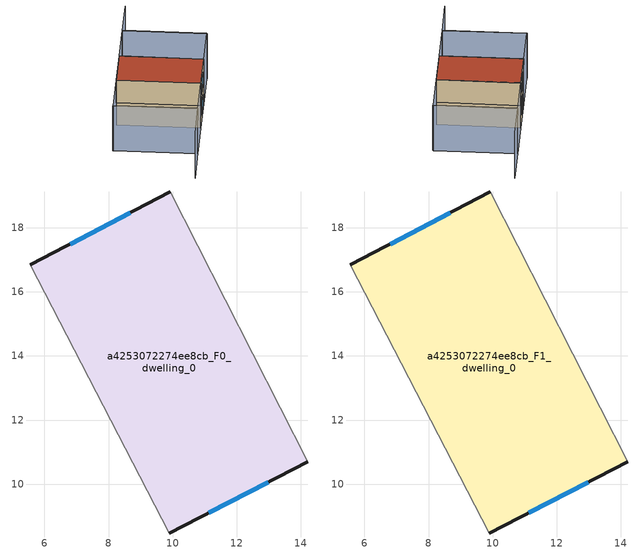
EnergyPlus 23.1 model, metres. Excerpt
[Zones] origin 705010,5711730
a4253072274ee8cb_F0_dwelling_0
 floor ground (EU_floor_Construction): 9.93,19.11 14.22,10.7 9.9,8.48 5.56,16.84 z0
 wall outside (EU_wall_Construction): 9.93,19.11 5.56,16.84 / 9.9,8.48 14.22,10.7 z0:3
 wall adiabatic (EU_wall_Construction): 14.22,10.7 9.93,19.11 / 5.56,16.84 9.9,8.48 z0:3
 window (EU_Window_Construction): 8.69,18.47 6.8,17.49 / 11.13,9.11 12.99,10.07 z0.85:2.15
a4253072274ee8cb_F1_dwelling_0
 floor to a4253072274ee8cb_F0_dwelling_0 (EU_floor_Construction): 9.93,19.11 14.22,10.7 9.9,8.48 5.56,16.84 z3
 wall outside (EU_wall_Construction): 9.93,19.11 5.56,16.84 / 9.9,8.48 14.22,10.7 z3:6
 wall adiabatic (EU_wall_Construction): 14.22,10.7 9.93,19.11 / 5.56,16.84 9.9,8.48 z3:6
 window (EU_Window_Construction): 8.69,18.47 6.8,17.49 / 11.13,9.11 12.99,10.07 z3.85:5.15
 roof outside (EU_roof_Construction): 14.22,10.7 9.93,19.11 5.56,16.84 9.9,8.48 z6
shading: 0.95,14.5 5.34,6.12 / 5.34,6.12 0.94,3.82 / 18.81,13.06 14.46,21.45 / 14.46,21.45 18.88,23.74 / 5.55,16.86 9.9,8.48 / 9.9,8.48 5.26,6.07 / 5.26,6.07 0.91,14.45 / 0.91,14.45 5.55,16.86 / 18.83,13.08 14.22,10.7 / 14.22,10.7 9.89,19.09 / 9.89,19.09 14.5,21.47 / 14.5,21.47 18.83,13.08 z0:6
[Building]
EU S2 Campaign: North Axis=0; Terrain=City; Solar Distribution=FullExterior
[Site:Location]
London: Latitude=51.5; Longitude=-0.5; Time Zone=0; Elevation=25
[SizingPeriod:WeatherFileDays]
AnnualSizingPeriod: Begin Month=1; Begin Day of Month=1; End Month=12; End Day of Month=31; Day of Week for Start Day=Monday; Use Weather File Daylight Saving Period=No; Use Weather File Rain and Snow Indicators=No
[MATERIAL]
EU_InternalMass_Material: Roughness=MediumRough; Thickness=0.1; Conductivity=1; Density=1800; Specific Heat=900; Thermal Absorptance=0.9; Solar Absorptance=0.7; Visible Absorptance=0.7
[MATERIAL:NOMASS] Roughness=MediumRough; Thermal Absorptance=0.9; Solar Absorptance=0.7; Visible Absorptance=0.7
Name | Thermal Resistance
EU_wall_NoMass | 0.71061
EU_roof_NoMass | 2.41608
EU_floor_NoMass | 1.75078
[WINDOWMATERIAL:SIMPLEGLAZINGSYSTEM]
EU_Window_SimpleGlazing: UFactor=2.64892; Solar Heat Gain Coefficient=0.76; Visible Transmittance=0.76
[CONSTRUCTION]
EU_wall_Construction: EU_wall_NoMass
EU_roof_Construction: EU_roof_NoMass
EU_floor_Construction: EU_floor_NoMass
EU_Window_Construction: EU_Window_SimpleGlazing
EU_InternalMass_Construction: EU_InternalMass_Material
[ZONE] Type=1; Multiplier=1; Ceiling Height=autocalculate; Volume=138.538; Floor Area=autocalculate; Part of Total Floor Area=Yes
a4253072274ee8cb_F0_dwelling_0; a4253072274ee8cb_F1_dwelling_0
[INTERNALMASS] Construction=EU_InternalMass_Construction; Surface Area=46.1794
Name | Zone or ZoneList
a4253072274ee8cb_F0_dwelling_0_EU_InternalMass | a4253072274ee8cb_F0_dwelling_0
a4253072274ee8cb_F1_dwelling_0_EU_InternalMass | a4253072274ee8cb_F1_dwelling_0
[OTHEREQUIPMENT] Fuel Type=Electricity; Design Level Calculation Method=Watts/Area; Power per Zone Floor Area=1; Fraction Latent=0; Fraction Radiant=0; Fraction Lost=0; Carbon Dioxide Generation Rate=0; EndUse Subcategory=EU_Step8_InternalGains
Name | Zone or ZoneList or Space or SpaceList | Schedule
EU_Step8_InternalGain_a4253072274ee8cb_F0_dwelling_0_f000 | a4253072274ee8cb_F0_dwelling_0 | EU_Step8_GainSchedule_a4253072274ee8cb_F0_dwelling_0_f000
EU_Step8_InternalGain_a4253072274ee8cb_F1_dwelling_0_f000 | a4253072274ee8cb_F1_dwelling_0 | EU_Step8_GainSchedule_a4253072274ee8cb_F1_dwelling_0_f000
[ZONEVENTILATION:DESIGNFLOWRATE] Schedule=EU_AlwaysOn; Design Flow Rate Calculation Method=AirChanges/Hour; Air Changes per Hour=0.496673; Ventilation Type=Natural; Fan Pressure Rise=0; Fan Total Efficiency=1; Constant Term Coefficient=1; Temperature Term Coefficient=0; Velocity Term Coefficient=0; Velocity Squared Term Coefficient=0; Minimum Indoor Temperature=-100; Maximum Indoor Temperature=100; Delta Temperature=-100; Minimum Outdoor Temperature=-100; Maximum Outdoor Temperature=100; Maximum Wind Speed=40
Name | Zone or ZoneList or Space or SpaceList
EU_ConstantAir_a4253072274ee8cb_F0_dwelling_0 | a4253072274ee8cb_F0_dwelling_0
EU_ConstantAir_a4253072274ee8cb_F1_dwelling_0 | a4253072274ee8cb_F1_dwelling_0
[HVACTEMPLATE:THERMOSTAT] Constant Heating Setpoint=20; Constant Cooling Setpoint=50
EU_HeatOnly_a4253072274ee8cb_F0_dwelling_0; EU_HeatOnly_a4253072274ee8cb_F1_dwelling_0
[HVACTEMPLATE:ZONE:IDEALLOADSAIRSYSTEM] System Availability Schedule=EU_AlwaysOn; Maximum Heating Supply Air Temperature=50; Minimum Cooling Supply Air Temperature=13; Maximum Heating Supply Air Humidity Ratio=0.0156; Minimum Cooling Supply Air Humidity Ratio=0.0077; Heating Limit=NoLimit; Cooling Limit=NoLimit; Heating Availability Schedule=EU_AlwaysOn; Cooling Availability Schedule=EU_CoolingOff; Dehumidification Control Type=ConstantSensibleHeatRatio; Cooling Sensible Heat Ratio=0.7; Dehumidification Setpoint=60; Humidification Control Type=None; Humidification Setpoint=30; Outdoor Air Method=None; Outdoor Air Flow Rate per Person=0.00944; Outdoor Air Flow Rate per Zone Floor Area=0; Outdoor Air Flow Rate per Zone=0; Demand Controlled Ventilation Type=None; Outdoor Air Economizer Type=NoEconomizer; Heat Recovery Type=None; Sensible Heat Recovery Effectiveness=0.7; Latent Heat Recovery Effectiveness=0.65
Name | Template Thermostat
a4253072274ee8cb_F0_dwelling_0 | EU_HeatOnly_a4253072274ee8cb_F0_dwelling_0
a4253072274ee8cb_F1_dwelling_0 | EU_HeatOnly_a4253072274ee8cb_F1_dwelling_0
[SIZING:ZONE] Zone Cooling Design Supply Air Temperature Input Method=SupplyAirTemperature; Zone Cooling Design Supply Air Temperature=13; Zone Heating Design Supply Air Temperature Input Method=SupplyAirTemperature; Zone Heating Design Supply Air Temperature=50; Zone Cooling Design Supply Air Humidity Ratio=0.008; Zone Heating Design Supply Air Humidity Ratio=0.008; Cooling Design Air Flow Method=DesignDay; Cooling Design Air Flow Rate=0; Cooling Minimum Air Flow per Zone Floor Area=0.000762; Cooling Minimum Air Flow=0; Cooling Minimum Air Flow Fraction=0.2; Heating Design Air Flow Method=DesignDay; Heating Design Air Flow Rate=0; Heating Maximum Air Flow per Zone Floor Area=0.002032; Heating Maximum Air Flow=0.141576; Heating Maximum Air Flow Fraction=0.3; Account for Dedicated Outdoor Air System=No; Dedicated Outdoor Air System Control Strategy=NeutralSupplyAir; Dedicated Outdoor Air Low Setpoint Temperature for Design=autosize; Dedicated Outdoor Air High Setpoint Temperature for Design=autosize; Zone Load Sizing Method=Sensible Load Only No Latent Load; Zone Latent Cooling Design Supply Air Humidity Ratio Input Method=HumidityRatioDifference; Zone Cooling Design Supply Air Humidity Ratio Difference=0.005; Zone Latent Heating Design Supply Air Humidity Ratio Input Method=HumidityRatioDifference; Zone Humidification Design Supply Air Humidity Ratio Difference=0.005
a4253072274ee8cb_F0_dwelling_0; a4253072274ee8cb_F1_dwelling_0
[SCHEDULE:CONSTANT]
Name | Hourly Value
EU_AlwaysOn | 1
EU_CoolingOff | 0
[SCHEDULE:FILE] Column Number=1; Rows to Skip at Top=0; Number of Hours of Data=8760; Column Separator=Comma; Interpolate to Timestep=No; Minutes per Item=60; Adjust Schedule for Daylight Savings=Yes
Name | File
EU_Step8_GainSchedule_a4253072274ee8cb_F0_dwelling_0_f000 | ../../schedules/a4253072274ee8cb/a4253072274ee8cb_F0_dwelling_0_f000_gain.csv
EU_Step8_GainSchedule_a4253072274ee8cb_F1_dwelling_0_f000 | ../../schedules/a4253072274ee8cb/a4253072274ee8cb_F1_dwelling_0_f000_gain.csv
